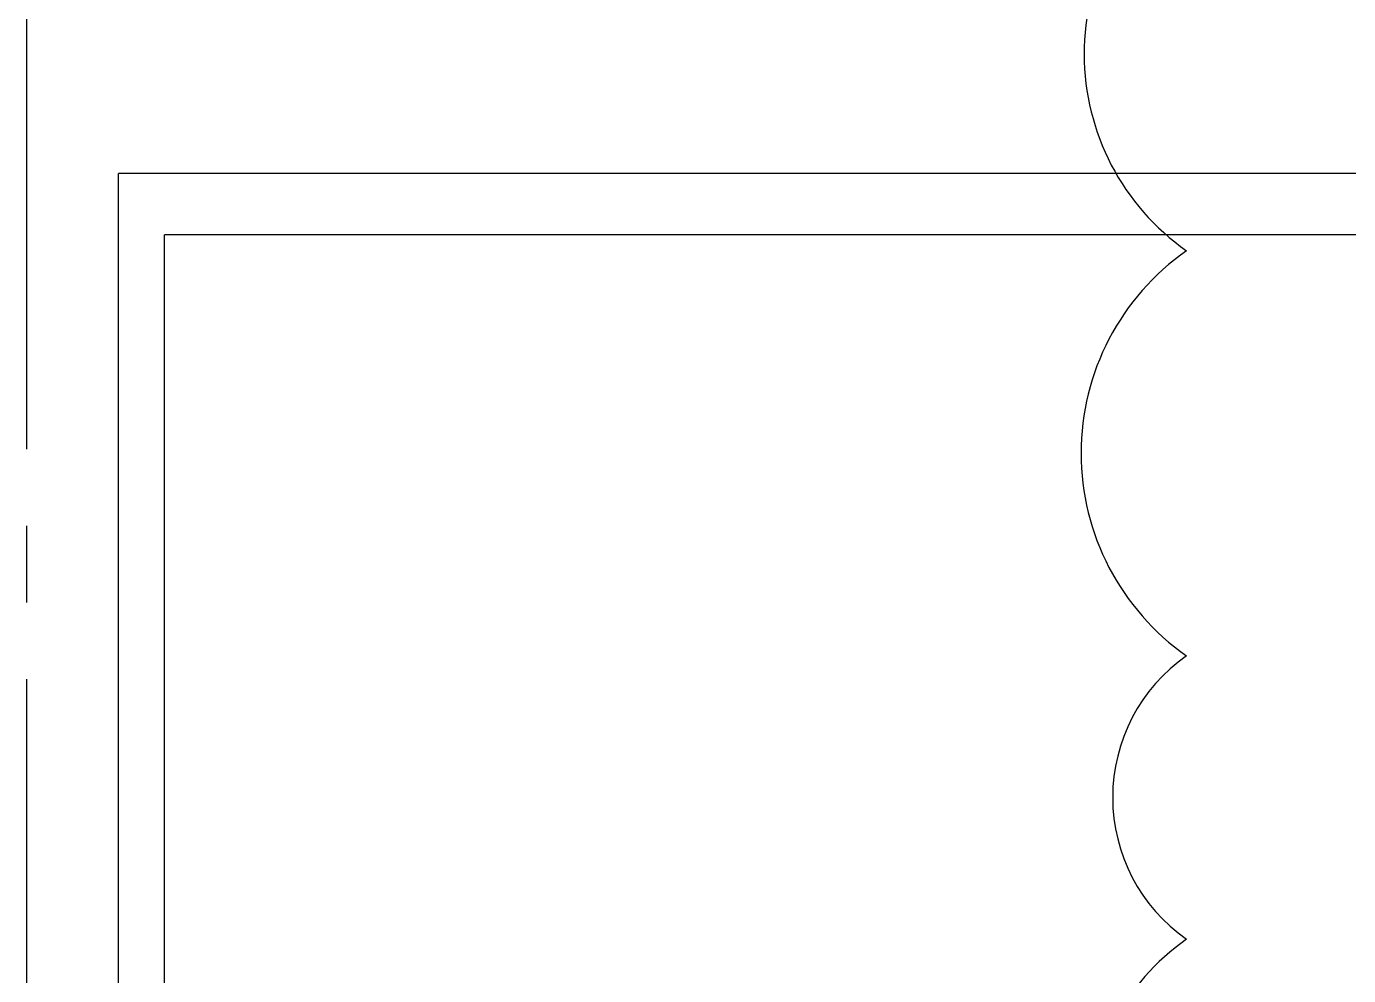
# Model space of a CAD drawing. Extents: x -18489 to 195597, y -1599 to 112111.
# Drawn here: x 23520 to 23951.4, y 27984 to 28293.8 of the extents above; entities that cross this region are included whole.
import ezdxf
from ezdxf.xclip import XClip

# ---------------------------------------------------------------- set-up
doc = ezdxf.new("R2010")
doc.units = 0
doc.header["$LTSCALE"] = 100
doc.header["$XCLIPFRAME"] = 2
doc.linetypes.add('188K-SM-07-F10-MECH-CR PIPE-Y2257103$0$X-S-FAB_SL ALL$0$COL-CEN-LIN', pattern=[3.25, 2.5, -0.25, 0.25, -0.25])
for name, color, linetype in [('188K-SM-07-F10-MECH-CR PIPE-Y2257103$0$X-S-FAB_SL ALL$0$ASP_1', 1, 'Continuous'), ('188K-SM-07-F10-MECH-CR PIPE-Y2257103$0$X-S-FAB_SL ALL$0$ASP_3', 3, 'Continuous'), ('188K-SM-07-F10-MECH-CR PIPE-Y2257103$0$X-S-FAB_SL ALL$0$CCL', 15, '188K-SM-07-F10-MECH-CR PIPE-Y2257103$0$X-S-FAB_SL ALL$0$COL-CEN-LIN'), ('X-N-FAB-L10$0$4', 8, 'Continuous')]:
    doc.layers.add(name, color=color, linetype=linetype)

# ---------------------------------------------------------------- blocks, each defined once
blk = doc.blocks.new('188K-SM-07-F10-MECH-CR PIPE-Y2257103$0$X-S-FAB_SL ALL$0$A$C2e9ab586')
at = {"layer": '188K-SM-07-F10-MECH-CR PIPE-Y2257103$0$X-S-FAB_SL ALL$0$ASP_3'}
for p, q in [((-3791.39, 2200), (-4556.39, 2200)), ((-4556.39, 2025), (-4556.39, 2200)), ((-3791.39, 2180), (-4541.39, 2180)), ((-4541.39, 1585), (-4541.39, 2180)), ((-4556.39, 1585), (-4556.39, 2025))]:
    blk.add_line(p, q, dxfattribs=at)
blk = doc.blocks.new('188K-SM-07-F10-MECH-CR PIPE-Y2257103$0$X-S-FAB_SL ALL$0$A$Ceb448ab1')
at = {"layer": '188K-SM-07-F10-MECH-CR PIPE-Y2257103$0$X-S-FAB_SL ALL$0$CCL'}
blk.add_line((23520, 3600), (23520, 0), dxfattribs=at)
blk = doc.blocks.new('188K-SM-07-F10-MECH-CR PIPE-Y2257103$0$X-S-FAB_SL ALL')
at = {"layer": '188K-SM-07-F10-MECH-CR PIPE-Y2257103$0$X-S-FAB_SL ALL$0$ASP_1'}
blk.add_blockref('188K-SM-07-F10-MECH-CR PIPE-Y2257103$0$X-S-FAB_SL ALL$0$A$C2e9ab586', (23632.864, -73288.977), dxfattribs=at)
at = {"layer": '188K-SM-07-F10-MECH-CR PIPE-Y2257103$0$X-S-FAB_SL ALL$0$CCL'}
blk.add_blockref('188K-SM-07-F10-MECH-CR PIPE-Y2257103$0$X-S-FAB_SL ALL$0$A$Ceb448ab1', (-4473.521, -73553.977), dxfattribs=at)
blk = doc.blocks.new('188K-SM-07-F10-MECH-CR PIPE-Y2257103')
ref = blk.add_blockref('188K-SM-07-F10-MECH-CR PIPE-Y2257103$0$X-S-FAB_SL ALL', (4473.521, 99334.763))
XClip(ref).set_block_clipping_path([(-7553.4648570136, -75341.9369645483), (24026.2025623869, -67725.7696244382)])
blk = doc.blocks.new('X-N-FAB-L10')
at = {"layer": 'X-N-FAB-L10$0$4', "color": 6}
blk.add_lwpolyline([(23985.04, 28564.825, 0.5205671), (23898.477, 28564.825, 0.5205671), (23898.477, 28460.232, 0.5205671), (23898.477, 28348.746, 0.5205671), (23898.477, 28220.556, 0.5205671), (23898.477, 28088.374, 0.5205671), (23898.477, 27995.858, 0.5205671), (23898.477, 27871.758, 0.5205671), (23898.477, 27768.756, 0.5205671), (23898.477, 27691.031, 0.5205671), (23898.477, 27568.935, 0.5205671), (23898.477, 27494.063, 0.5205671), (23898.477, 27409.697, 0.5205671), (23898.477, 27300.417, 0.5205671)], format="xyb", dxfattribs=at)

msp = doc.modelspace()

# ---------------------------------------------------------------- block references
msp.add_blockref('188K-SM-07-F10-MECH-CR PIPE-Y2257103', (0, 0))

# ---------------------------------------------------------------- next in the draw order: block references
msp.add_blockref('X-N-FAB-L10', (0, 0))

doc.saveas('drawing.dxf')
